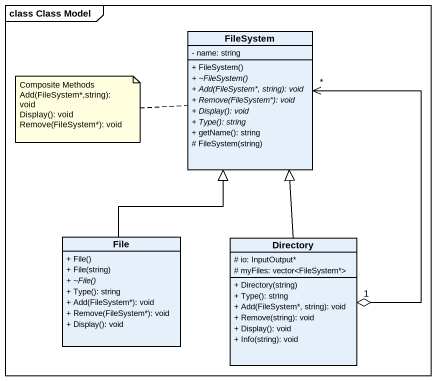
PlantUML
@startuml
mainframe class Class Model
hide circle
hide empty members
skinparam classAttributeIconSize 0
class FileSystem {
  - name: string
  + FileSystem()
  {abstract} + ~FileSystem()
  {abstract} + Add(FileSystem*, string): void
  {abstract} + Remove(FileSystem*): void
  {abstract} + Display(): void
  {abstract} + Type(): string
  + getName(): string
  # FileSystem(string)
}
class "File" as File_ {
  + File()
  + File(string)
  {abstract} + ~File()
  + Type(): string
  + Add(FileSystem*): void
  + Remove(FileSystem*): void
  + Display(): void
}
class Directory {
  # io: InputOutput*
  # myFiles: vector<FileSystem*>
  + Directory(string)
  + Type(): string
  + Add(FileSystem*, string): void
  + Remove(string): void
  + Display(): void
  + Info(string): void
}
FileSystem "*" <--o "1" Directory
File_ -up-|> FileSystem
Directory -up-|> FileSystem
note left of FileSystem
  Composite Methods
  Add(FileSystem*,string): void
  Display(): void
  Remove(FileSystem*): void
end note
@enduml
